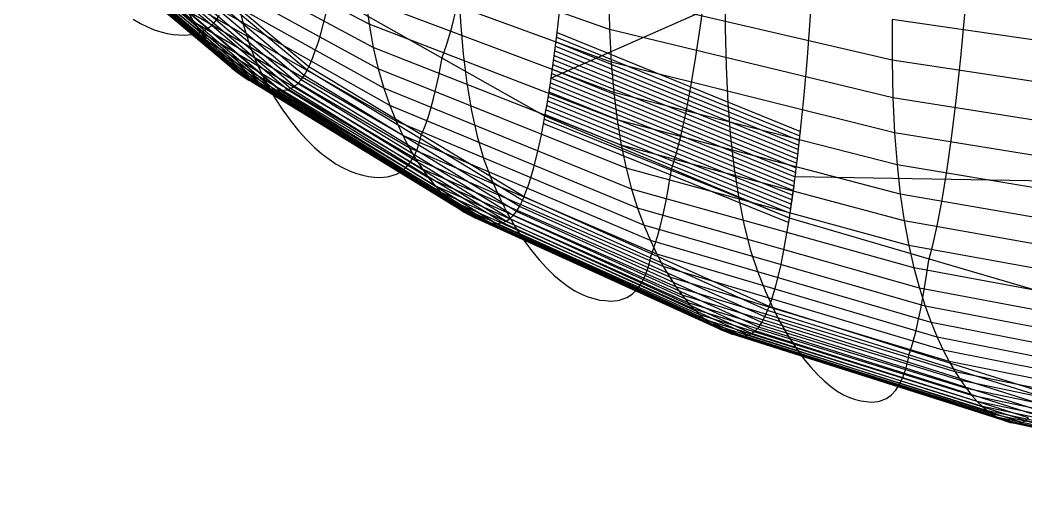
# Model space of a CAD drawing. Extents: x -454 to 454, y -3 to 309.
# Drawn here: x -423.3 to -291.2, y 21.3 to 82.7 of the extents above; entities that cross this region are included whole.
import ezdxf

# ---------------------------------------------------------------- set-up
doc = ezdxf.new("R2010")
doc.units = 0

msp = doc.modelspace()

# ---------------------------------------------------------------- linework, layer by layer
at = {"layer": 'default', "color": 5, "linetype": 'CONTINUOUS'}
for p, q in [((-400.504, 82.429, 127.249), (-423.341, 100.943, 155.878)), ((-399.642, 81.103, 128.138), (-422.494, 99.785, 156.527)), ((-398.788, 79.925, 129.019), (-421.655, 98.755, 157.171)), ((-397.951, 78.881, 129.882), (-420.831, 97.841, 157.803)), ((-397.129, 77.959, 130.73), (-420.022, 97.034, 158.423)), ((-377.483, 82.148, 93.799), (-405.753, 96.994, 121.834)), ((-396.327, 77.147, 131.558), (-419.231, 96.322, 159.029)), ((-395.539, 76.434, 132.371), (-418.455, 95.696, 159.625)), ((-385.617, 76.144, 142.606), (-408.635, 95.36, 167.154)), ((-394.767, 75.812, 133.167), (-417.694, 95.15, 160.208)), ((-394.015, 75.279, 133.943), (-416.952, 94.681, 160.777)), ((-393.284, 74.828, 134.696), (-416.231, 94.283, 161.33)), ((-392.581, 74.457, 135.422), (-415.536, 93.955, 161.863)), ((-386.397, 74.854, 141.801), (-409.414, 94.248, 166.557)), ((-385.998, 75.447, 142.213), (-409.015, 94.759, 166.863)), ((-376.935, 79.106, 94.492), (-405.215, 94.268, 122.389)), ((-391.895, 74.156, 136.13), (-414.859, 93.688, 162.382)), ((-391.239, 73.914, 136.806), (-414.211, 93.472, 162.879)), ((-390.568, 73.719, 137.498), (-413.548, 93.297, 163.387)), ((-390.001, 73.573, 138.084), (-412.986, 93.166, 163.818)), ((-389.188, 73.475, 138.922), (-412.183, 93.073, 164.434)), ((-389.124, 73.476, 138.989), (-412.119, 93.074, 164.483)), ((-388.211, 73.534, 139.93), (-411.215, 93.117, 165.176)), ((-387.802, 73.712, 140.352), (-410.809, 93.267, 165.487)), ((-387.295, 73.987, 140.874), (-410.307, 93.502, 165.873)), ((-386.832, 74.367, 141.352), (-409.847, 93.828, 166.225)), ((-345.882, 81.45, 65.701), (-378.465, 93.026, 92.559)), ((-376.284, 76.321, 95.313), (-404.573, 91.772, 123.051)), ((-375.548, 73.786, 96.244), (-403.844, 89.497, 123.804)), ((-345.66, 77.162, 66.031), (-378.251, 89.09, 92.83)), ((-374.75, 71.491, 97.251), (-403.052, 87.438, 124.62)), ((-345.987, 86.091, 65.544), (-345.882, 81.45, 65.701)), ((-308.725, 77.442, 40.504), (-345.987, 86.091, 65.544)), ((-373.912, 69.423, 98.31), (-402.219, 85.581, 125.479)), ((-377.923, 85.471, 93.244), (-377.483, 82.148, 93.799)), ((-345.328, 73.22, 66.526), (-377.923, 85.471, 93.244)), ((-401.367, 83.917, 126.358), (-400.504, 82.429, 127.249)), ((-373.055, 67.572, 99.392), (-401.367, 83.917, 126.358)), ((-400.504, 82.429, 127.249), (-399.642, 81.103, 128.138)), ((-372.188, 65.916, 100.487), (-400.504, 82.429, 127.249)), ((-377.483, 82.148, 93.799), (-376.935, 79.106, 94.492)), ((-344.887, 69.602, 67.183), (-377.483, 82.148, 93.799)), ((-308.73, 82.782, 40.495), (-308.725, 77.442, 40.504)), ((-267.323, 76.766, 18.293), (-308.73, 82.782, 40.495)), ((-399.642, 81.103, 128.138), (-398.788, 79.925, 129.019)), ((-371.323, 64.442, 101.58), (-399.642, 81.103, 128.138)), ((-345.882, 81.45, 65.701), (-345.66, 77.162, 66.031)), ((-308.618, 72.492, 40.698), (-345.882, 81.45, 65.701)), ((-398.788, 79.925, 129.019), (-397.951, 78.881, 129.882)), ((-370.467, 63.134, 102.661), (-398.788, 79.925, 129.019)), ((-397.951, 78.881, 129.882), (-397.129, 77.959, 130.73)), ((-369.628, 61.974, 103.721), (-397.951, 78.881, 129.882)), ((-376.935, 79.106, 94.492), (-376.284, 76.321, 95.313)), ((-344.342, 66.291, 67.997), (-376.935, 79.106, 94.492)), ((-397.129, 77.959, 130.73), (-396.327, 77.147, 131.558)), ((-368.804, 60.952, 104.761), (-397.129, 77.959, 130.73)), ((-396.327, 77.147, 131.558), (-395.539, 76.434, 132.371)), ((-368.001, 60.052, 105.776), (-396.327, 77.147, 131.558)), ((-345.66, 77.162, 66.031), (-345.328, 73.22, 66.526)), ((-308.404, 67.921, 41.087), (-345.66, 77.162, 66.031)), ((-308.725, 77.442, 40.504), (-308.618, 72.492, 40.698)), ((-267.311, 71.166, 18.319), (-308.725, 77.442, 40.504)), ((-395.539, 76.434, 132.371), (-394.767, 75.812, 133.167)), ((-367.212, 59.262, 106.772), (-395.539, 76.434, 132.371)), ((-394.767, 75.812, 133.167), (-394.015, 75.279, 133.943)), ((-366.44, 58.575, 107.747), (-394.767, 75.812, 133.167)), ((-386.397, 74.854, 141.801), (-385.998, 75.447, 142.213)), ((-385.998, 75.447, 142.213), (-385.617, 76.144, 142.606)), ((-357.696, 58.253, 118.792), (-385.998, 75.447, 142.213)), ((-385.617, 76.144, 142.606), (-385.409, 76.581, 142.82)), ((-357.319, 59.035, 119.268), (-385.617, 76.144, 142.606)), ((-376.284, 76.321, 95.313), (-375.548, 73.786, 96.244)), ((-343.697, 63.262, 68.959), (-376.284, 76.321, 95.313)), ((-394.015, 75.279, 133.943), (-393.284, 74.828, 134.696)), ((-365.688, 57.987, 108.697), (-394.015, 75.279, 133.943)), ((-393.284, 74.828, 134.696), (-392.581, 74.457, 135.422)), ((-364.958, 57.49, 109.619), (-393.284, 74.828, 134.696)), ((-392.581, 74.457, 135.422), (-391.895, 74.156, 136.13)), ((-364.255, 57.082, 110.507), (-392.581, 74.457, 135.422)), ((-391.895, 74.156, 136.13), (-391.239, 73.914, 136.806)), ((-363.57, 56.752, 111.373), (-391.895, 74.156, 136.13)), ((-387.295, 73.987, 140.874), (-386.832, 74.367, 141.352)), ((-386.832, 74.367, 141.352), (-386.397, 74.854, 141.801)), ((-358.523, 57.037, 117.746), (-386.832, 74.367, 141.352)), ((-358.091, 57.586, 118.292), (-386.397, 74.854, 141.801)), ((-391.239, 73.914, 136.806), (-390.568, 73.719, 137.498)), ((-362.915, 56.487, 112.199), (-391.239, 73.914, 136.806)), ((-390.568, 73.719, 137.498), (-390.001, 73.573, 138.084)), ((-362.245, 56.276, 113.045), (-390.568, 73.719, 137.498)), ((-390.001, 73.573, 138.084), (-389.188, 73.475, 138.922)), ((-361.679, 56.119, 113.761), (-390.001, 73.573, 138.084)), ((-389.188, 73.475, 138.922), (-389.124, 73.476, 138.989)), ((-360.868, 56.016, 114.785), (-389.188, 73.475, 138.922)), ((-389.124, 73.476, 138.989), (-388.211, 73.534, 139.93)), ((-360.804, 56.019, 114.866), (-389.124, 73.476, 138.989)), ((-388.211, 73.534, 139.93), (-387.802, 73.712, 140.352)), ((-359.894, 56.093, 116.015), (-388.211, 73.534, 139.93)), ((-387.802, 73.712, 140.352), (-387.295, 73.987, 140.874)), ((-359.487, 56.295, 116.529), (-387.802, 73.712, 140.352)), ((-358.983, 56.608, 117.165), (-387.295, 73.987, 140.874)), ((-375.548, 73.786, 96.244), (-374.75, 71.491, 97.251)), ((-342.968, 60.505, 70.046), (-375.548, 73.786, 96.244)), ((-345.328, 73.22, 66.526), (-344.887, 69.602, 67.183)), ((-308.088, 63.719, 41.659), (-345.328, 73.22, 66.526)), ((-374.75, 71.491, 97.251), (-373.912, 69.423, 98.31)), ((-342.181, 58.011, 71.22), (-374.75, 71.491, 97.251)), ((-308.618, 72.492, 40.698), (-308.404, 67.921, 41.087)), ((-267.211, 65.977, 18.548), (-308.618, 72.492, 40.698)), ((-373.912, 69.423, 98.31), (-373.055, 67.572, 99.392)), ((-341.355, 55.764, 72.452), (-373.912, 69.423, 98.31)), ((-344.887, 69.602, 67.183), (-344.342, 66.291, 67.997)), ((-307.673, 59.864, 42.412), (-344.887, 69.602, 67.183)), ((-373.055, 67.572, 99.392), (-372.188, 65.916, 100.487)), ((-340.511, 53.755, 73.711), (-373.055, 67.572, 99.392)), ((-308.404, 67.921, 41.087), (-308.088, 63.719, 41.659)), ((-267.018, 61.186, 18.988), (-308.404, 67.921, 41.087)), ((-344.342, 66.291, 67.997), (-343.697, 63.262, 68.959)), ((-307.161, 56.336, 43.34), (-344.342, 66.291, 67.997)), ((-372.188, 65.916, 100.487), (-371.323, 64.442, 101.58)), ((-339.658, 51.957, 74.983), (-372.188, 65.916, 100.487)), ((-371.323, 64.442, 101.58), (-370.467, 63.134, 102.661)), ((-338.808, 50.359, 76.251), (-371.323, 64.442, 101.58)), ((-308.088, 63.719, 41.659), (-307.673, 59.864, 42.412)), ((-266.737, 56.782, 19.629), (-308.088, 63.719, 41.659)), ((-370.467, 63.134, 102.661), (-369.628, 61.974, 103.721)), ((-337.967, 48.941, 77.506), (-370.467, 63.134, 102.661)), ((-343.697, 63.262, 68.959), (-342.968, 60.505, 70.046)), ((-306.558, 53.11, 44.433), (-343.697, 63.262, 68.959)), ((-369.628, 61.974, 103.721), (-368.804, 60.952, 104.761)), ((-337.142, 47.684, 78.735), (-369.628, 61.974, 103.721)), ((-368.804, 60.952, 104.761), (-368.001, 60.052, 105.776)), ((-336.334, 46.577, 79.941), (-368.804, 60.952, 104.761)), ((-368.001, 60.052, 105.776), (-367.212, 59.262, 106.772)), ((-335.545, 45.604, 81.117), (-368.001, 60.052, 105.776)), ((-357.319, 59.035, 119.268), (-357.114, 59.526, 119.527)), ((-342.968, 60.505, 70.046), (-342.181, 58.011, 71.22)), ((-305.878, 50.176, 45.666), (-342.968, 60.505, 70.046)), ((-307.673, 59.864, 42.412), (-307.161, 56.336, 43.34)), ((-266.369, 52.743, 20.466), (-307.673, 59.864, 42.412)), ((-367.212, 59.262, 106.772), (-366.44, 58.575, 107.747)), ((-334.771, 44.75, 82.272), (-367.212, 59.262, 106.772)), ((-366.44, 58.575, 107.747), (-365.688, 57.987, 108.697)), ((-334.015, 44.008, 83.4), (-366.44, 58.575, 107.747)), ((-358.091, 57.586, 118.292), (-357.696, 58.253, 118.792)), ((-357.696, 58.253, 118.792), (-357.319, 59.035, 119.268)), ((-325.462, 43.736, 96.156), (-357.696, 58.253, 118.792)), ((-325.096, 44.593, 96.702), (-357.319, 59.035, 119.268)), ((-365.688, 57.987, 108.697), (-364.958, 57.49, 109.619)), ((-333.277, 43.374, 84.5), (-365.688, 57.987, 108.697)), ((-364.958, 57.49, 109.619), (-364.255, 57.082, 110.507)), ((-332.562, 42.838, 85.568), (-364.958, 57.49, 109.619)), ((-364.255, 57.082, 110.507), (-363.57, 56.752, 111.373)), ((-331.873, 42.401, 86.595), (-364.255, 57.082, 110.507)), ((-358.983, 56.608, 117.165), (-358.523, 57.037, 117.746)), ((-358.523, 57.037, 117.746), (-358.091, 57.586, 118.292)), ((-326.268, 42.404, 94.955), (-358.523, 57.037, 117.746)), ((-325.847, 43.007, 95.582), (-358.091, 57.586, 118.292)), ((-342.181, 58.011, 71.22), (-341.355, 55.764, 72.452)), ((-305.144, 47.522, 46.996), (-342.181, 58.011, 71.22)), ((-363.57, 56.752, 111.373), (-362.915, 56.487, 112.199)), ((-331.202, 42.048, 87.596), (-363.57, 56.752, 111.373)), ((-362.915, 56.487, 112.199), (-362.245, 56.276, 113.045)), ((-330.561, 41.765, 88.552), (-362.915, 56.487, 112.199)), ((-362.245, 56.276, 113.045), (-361.679, 56.119, 113.761)), ((-329.905, 41.541, 89.53), (-362.245, 56.276, 113.045)), ((-361.679, 56.119, 113.761), (-360.868, 56.016, 114.785)), ((-329.351, 41.374, 90.357), (-361.679, 56.119, 113.761)), ((-360.868, 56.016, 114.785), (-360.804, 56.019, 114.866)), ((-328.558, 41.27, 91.54), (-360.868, 56.016, 114.785)), ((-360.804, 56.019, 114.866), (-359.894, 56.093, 116.015)), ((-328.495, 41.273, 91.633), (-360.804, 56.019, 114.866)), ((-359.894, 56.093, 116.015), (-359.487, 56.295, 116.529)), ((-327.605, 41.362, 92.96), (-359.894, 56.093, 116.015)), ((-359.487, 56.295, 116.529), (-358.983, 56.608, 117.165)), ((-327.208, 41.586, 93.553), (-359.487, 56.295, 116.529)), ((-326.716, 41.932, 94.286), (-358.983, 56.608, 117.165)), ((-341.355, 55.764, 72.452), (-340.511, 53.755, 73.711)), ((-304.375, 45.132, 48.39), (-341.355, 55.764, 72.452)), ((-307.161, 56.336, 43.34), (-306.558, 53.11, 44.433)), ((-265.917, 49.048, 21.495), (-307.161, 56.336, 43.34)), ((-340.511, 53.755, 73.711), (-339.658, 51.957, 74.983)), ((-303.59, 42.996, 49.813), (-340.511, 53.755, 73.711)), ((-306.558, 53.11, 44.433), (-305.878, 50.176, 45.666)), ((-265.387, 45.67, 22.704), (-306.558, 53.11, 44.433)), ((-339.658, 51.957, 74.983), (-338.808, 50.359, 76.251)), ((-302.797, 41.086, 51.251), (-339.658, 51.957, 74.983)), ((-338.808, 50.359, 76.251), (-337.967, 48.941, 77.506)), ((-302.007, 39.387, 52.683), (-338.808, 50.359, 76.251)), ((-337.967, 48.941, 77.506), (-337.142, 47.684, 78.735)), ((-301.226, 37.882, 54.1), (-337.967, 48.941, 77.506)), ((-305.878, 50.176, 45.666), (-305.144, 47.522, 46.996)), ((-264.79, 42.598, 24.064), (-305.878, 50.176, 45.666)), ((-337.142, 47.684, 78.735), (-336.334, 46.577, 79.941)), ((-300.461, 36.548, 55.487), (-337.142, 47.684, 78.735)), ((-336.334, 46.577, 79.941), (-335.545, 45.604, 81.117)), ((-299.71, 35.374, 56.847), (-336.334, 46.577, 79.941)), ((-305.144, 47.522, 46.996), (-304.375, 45.132, 48.39)), ((-264.146, 39.821, 25.531), (-305.144, 47.522, 46.996)), ((-335.545, 45.604, 81.117), (-334.771, 44.75, 82.272)), ((-298.979, 34.342, 58.173), (-335.545, 45.604, 81.117)), ((-325.096, 44.593, 96.702), (-324.897, 45.13, 96.999)), ((-304.375, 45.132, 48.39), (-303.59, 42.996, 49.813)), ((-263.471, 37.321, 27.068), (-304.375, 45.132, 48.39)), ((-334.771, 44.75, 82.272), (-334.015, 44.008, 83.4)), ((-298.261, 33.438, 59.475), (-334.771, 44.75, 82.272)), ((-334.015, 44.008, 83.4), (-333.277, 43.374, 84.5)), ((-297.56, 32.653, 60.747), (-334.015, 44.008, 83.4)), ((-325.847, 43.007, 95.582), (-325.462, 43.736, 96.156)), ((-325.462, 43.736, 96.156), (-325.096, 44.593, 96.702)), ((-289.648, 32.431, 75.091), (-325.462, 43.736, 96.156)), ((-289.311, 33.348, 75.701), (-325.096, 44.593, 96.702)), ((-333.277, 43.374, 84.5), (-332.562, 42.838, 85.568)), ((-296.876, 31.982, 61.986), (-333.277, 43.374, 84.5)), ((-332.562, 42.838, 85.568), (-331.873, 42.401, 86.595)), ((-296.213, 31.416, 63.188), (-332.562, 42.838, 85.568)), ((-331.873, 42.401, 86.595), (-331.202, 42.048, 87.596)), ((-295.575, 30.955, 64.345), (-331.873, 42.401, 86.595)), ((-326.716, 41.932, 94.286), (-326.268, 42.404, 94.955)), ((-326.268, 42.404, 94.955), (-325.847, 43.007, 95.582)), ((-290.39, 31.004, 73.745), (-326.268, 42.404, 94.955)), ((-290.002, 31.65, 74.448), (-325.847, 43.007, 95.582)), ((-303.59, 42.996, 49.813), (-302.797, 41.086, 51.251)), ((-262.784, 35.086, 28.634), (-303.59, 42.996, 49.813)), ((-331.202, 42.048, 87.596), (-330.561, 41.765, 88.552)), ((-294.953, 30.584, 65.472), (-331.202, 42.048, 87.596)), ((-330.561, 41.765, 88.552), (-329.905, 41.541, 89.53)), ((-294.36, 30.287, 66.548), (-330.561, 41.765, 88.552)), ((-329.905, 41.541, 89.53), (-329.351, 41.374, 90.357)), ((-293.753, 30.054, 67.648), (-329.905, 41.541, 89.53)), ((-329.351, 41.374, 90.357), (-328.558, 41.27, 91.54)), ((-293.239, 29.88, 68.579), (-329.351, 41.374, 90.357)), ((-328.558, 41.27, 91.54), (-328.495, 41.273, 91.633)), ((-292.506, 29.776, 69.909), (-328.558, 41.27, 91.54)), ((-328.495, 41.273, 91.633), (-327.605, 41.362, 92.96)), ((-292.448, 29.78, 70.015), (-328.495, 41.273, 91.633)), ((-327.605, 41.362, 92.96), (-327.208, 41.586, 93.553)), ((-291.625, 29.882, 71.506), (-327.605, 41.362, 92.96)), ((-327.208, 41.586, 93.553), (-326.716, 41.932, 94.286)), ((-291.258, 30.124, 72.172), (-327.208, 41.586, 93.553)), ((-290.804, 30.496, 72.995), (-326.716, 41.932, 94.286)), ((-302.797, 41.086, 51.251), (-302.007, 39.387, 52.683)), ((-262.089, 33.089, 30.217), (-302.797, 41.086, 51.251)), ((-302.007, 39.387, 52.683), (-301.226, 37.882, 54.1)), ((-261.397, 31.314, 31.792), (-302.007, 39.387, 52.683)), ((-301.226, 37.882, 54.1), (-300.461, 36.548, 55.487)), ((-260.713, 29.741, 33.35), (-301.226, 37.882, 54.1)), ((-300.461, 36.548, 55.487), (-299.71, 35.374, 56.847)), ((-260.044, 28.348, 34.875), (-300.461, 36.548, 55.487)), ((-299.71, 35.374, 56.847), (-298.979, 34.342, 58.173)), ((-259.388, 27.122, 36.37), (-299.71, 35.374, 56.847)), ((-298.979, 34.342, 58.173), (-298.261, 33.438, 59.475)), ((-258.748, 26.045, 37.827), (-298.979, 34.342, 58.173)), ((-298.261, 33.438, 59.475), (-297.56, 32.653, 60.747)), ((-258.12, 25.102, 39.257), (-298.261, 33.438, 59.475)), ((-297.56, 32.653, 60.747), (-296.876, 31.982, 61.986)), ((-257.507, 24.284, 40.654), (-297.56, 32.653, 60.747)), ((-296.876, 31.982, 61.986), (-296.213, 31.416, 63.188)), ((-256.91, 23.585, 42.015), (-296.876, 31.982, 61.986)), ((-296.213, 31.416, 63.188), (-295.575, 30.955, 64.345)), ((-256.33, 22.997, 43.335), (-296.213, 31.416, 63.188)), ((-295.575, 30.955, 64.345), (-294.953, 30.584, 65.472)), ((-255.773, 22.518, 44.605), (-295.575, 30.955, 64.345)), ((-294.953, 30.584, 65.472), (-294.36, 30.287, 66.548)), ((-255.23, 22.133, 45.842), (-294.953, 30.584, 65.472)), ((-291.258, 30.124, 72.172), (-290.804, 30.496, 72.995)), ((-294.36, 30.287, 66.548), (-293.753, 30.054, 67.648)), ((-254.712, 21.826, 47.023), (-294.36, 30.287, 66.548)), ((-293.753, 30.054, 67.648), (-293.239, 29.88, 68.579)), ((-254.182, 21.586, 48.23), (-293.753, 30.054, 67.648)), ((-293.239, 29.88, 68.579), (-292.506, 29.776, 69.909)), ((-253.733, 21.407, 49.251), (-293.239, 29.88, 68.579)), ((-292.506, 29.776, 69.909), (-292.448, 29.78, 70.015)), ((-253.093, 21.303, 50.71), (-292.506, 29.776, 69.909)), ((-292.448, 29.78, 70.015), (-291.625, 29.882, 71.506)), ((-253.042, 21.308, 50.825), (-292.448, 29.78, 70.015)), ((-291.625, 29.882, 71.506), (-291.258, 30.124, 72.172)), ((-252.325, 21.42, 52.46), (-291.625, 29.882, 71.506)), ((-252.005, 21.677, 53.189), (-291.258, 30.124, 72.172))]:
    msp.add_line(p, q, dxfattribs=at)
at = {"layer": 'default', "color": 1, "linetype": 'CONTINUOUS'}
for p, q in [((-300.448, 98.473, 292), (-353.563, 75.084, 124.011)), ((-385.409, 76.581, 142.82), (-408.428, 95.738, 167.313)), ((-354.357, 70.112, 123.009), (-382.604, 86.026, 145.714)), ((-383.415, 82.427, 144.877), (-383.082, 83.808, 145.22)), ((-383.775, 81.073, 144.506), (-383.415, 82.427, 144.877)), ((-384.135, 79.867, 144.134), (-383.775, 81.073, 144.506)), ((-384.498, 78.785, 143.76), (-384.135, 79.867, 144.134)), ((-384.867, 77.814, 143.379), (-384.498, 78.785, 143.76)), ((-385.409, 76.581, 142.82), (-385.24, 76.936, 142.994)), ((-385.24, 76.936, 142.994), (-384.867, 77.814, 143.379)), ((-357.114, 59.526, 119.527), (-385.409, 76.581, 142.82)), ((-354.824, 67.629, 122.418), (-354.357, 70.112, 123.009)), ((-322.235, 56.694, 100.97), (-354.357, 70.112, 123.009)), ((-355.15, 66.081, 122.007), (-354.824, 67.629, 122.418)), ((-355.503, 64.564, 121.561), (-355.15, 66.081, 122.007)), ((-355.858, 63.212, 121.113), (-355.503, 64.564, 121.561)), ((-356.215, 62, 120.662), (-355.858, 63.212, 121.113)), ((-356.947, 59.925, 119.737), (-356.578, 60.91, 120.203)), ((-356.578, 60.91, 120.203), (-356.215, 62, 120.662)), ((-208.92, 60.225, 223.472), (-321.474, 62.121, 102.104)), ((-357.114, 59.526, 119.527), (-356.947, 59.925, 119.737)), ((-324.897, 45.13, 96.999), (-357.114, 59.526, 119.527)), ((-322.684, 53.983, 100.3), (-322.235, 56.694, 100.97)), ((-286.69, 46.278, 80.453), (-322.235, 56.694, 100.97)), ((-322.998, 52.293, 99.832), (-322.684, 53.983, 100.3)), ((-323.338, 50.636, 99.324), (-322.998, 52.293, 99.832)), ((-323.681, 49.159, 98.814), (-323.338, 50.636, 99.324)), ((-324.026, 47.834, 98.298), (-323.681, 49.159, 98.814)), ((-324.378, 46.643, 97.773), (-324.026, 47.834, 98.298)), ((-324.736, 45.566, 97.24), (-324.378, 46.643, 97.773)), ((-324.897, 45.13, 96.999), (-324.736, 45.566, 97.24)), ((-289.128, 33.922, 76.033), (-324.897, 45.13, 96.999))]:
    msp.add_line(p, q, dxfattribs=at)
at = {"layer": 'default', "color": 4, "linetype": 'CONTINUOUS'}
for p, q in [((-333.829, 82.543, 118.167), (-333.173, 87.738, 119.073)), ((-365.71, 86.864, 74.375), (-365.477, 82.429, 74.7)), ((-330.645, 87.062, 47.728), (-330.66, 81.639, 47.714)), ((-394.675, 84.915, 104.408), (-393.929, 81.859, 105.26)), ((-397.608, 82.616, 154.46), (-397.115, 83.357, 154.902)), ((-366.602, 81.743, 136.524), (-365.926, 84.433, 137.301)), ((-299.697, 77.768, 98.601), (-299.127, 83.921, 99.542)), ((-408.462, 82.807, 144.697), (-407.519, 82.25, 145.544)), ((-407.519, 82.25, 145.544), (-406.595, 81.798, 146.374)), ((-398.804, 81.498, 153.378), (-398.194, 81.978, 153.935)), ((-398.194, 81.978, 153.935), (-397.608, 82.616, 154.46)), ((-365.477, 82.429, 74.7), (-365.119, 78.289, 75.199)), ((-334.511, 77.936, 117.219), (-333.829, 82.543, 118.167)), ((-406.595, 81.798, 146.374), (-405.701, 81.436, 147.178)), ((-405.701, 81.436, 147.178), (-404.837, 81.158, 147.954)), ((-404.837, 81.158, 147.954), (-404.013, 80.953, 148.693)), ((-404.013, 80.953, 148.693), (-403.228, 80.823, 149.4)), ((-403.228, 80.823, 149.4), (-402.459, 80.762, 150.087)), ((-402.459, 80.762, 150.087), (-401.751, 80.726, 150.735)), ((-401.751, 80.726, 150.735), (-400.834, 80.811, 151.548)), ((-400.834, 80.811, 151.548), (-400.55, 80.821, 151.802)), ((-400.55, 80.821, 151.802), (-399.528, 81.113, 152.749)), ((-399.528, 81.113, 152.749), (-398.804, 81.498, 153.378)), ((-393.929, 81.859, 105.26), (-393.071, 79.065, 106.233)), ((-367.282, 79.432, 135.741), (-366.602, 81.743, 136.524)), ((-330.66, 81.639, 47.714), (-330.554, 76.548, 47.905)), ((-367.874, 77.796, 135.061), (-367.282, 79.432, 135.741)), ((-393.071, 79.065, 106.233), (-392.048, 76.625, 107.395)), ((-365.119, 78.289, 75.199), (-364.631, 74.42, 75.876)), ((-368.319, 75.409, 134.552), (-367.874, 77.796, 135.061)), ((-335.181, 73.925, 116.292), (-334.511, 77.936, 117.219)), ((-300.303, 72.163, 97.599), (-299.697, 77.768, 98.601)), ((-392.048, 76.625, 107.395), (-390.979, 74.466, 108.611)), ((-368.646, 73.905, 134.176), (-368.319, 75.409, 134.552)), ((-330.554, 76.548, 47.905), (-330.32, 71.779, 48.294)), ((-390.979, 74.466, 108.611), (-389.901, 72.557, 109.841)), ((-364.631, 74.42, 75.876), (-364.011, 70.815, 76.729)), ((-369.003, 72.43, 133.767), (-368.646, 73.905, 134.176)), ((-335.84, 70.463, 115.382), (-335.181, 73.925, 116.292)), ((-389.901, 72.557, 109.841), (-388.812, 70.879, 111.083)), ((-369.364, 71.105, 133.354), (-369.003, 72.43, 133.767)), ((-330.32, 71.779, 48.294), (-329.969, 67.329, 48.881)), ((-300.934, 67.193, 96.548), (-300.303, 72.163, 97.599)), ((-388.812, 70.879, 111.083), (-387.736, 69.407, 112.312)), ((-369.731, 69.908, 132.933), (-369.364, 71.105, 133.354)), ((-364.011, 70.815, 76.729), (-363.267, 67.476, 77.748)), ((-336.494, 67.489, 114.478), (-335.84, 70.463, 115.382)), ((-387.736, 69.407, 112.312), (-386.688, 68.111, 113.508)), ((-370.485, 67.849, 132.066), (-370.107, 68.824, 132.502)), ((-370.107, 68.824, 132.502), (-369.731, 69.908, 132.933)), ((-386.688, 68.111, 113.508), (-385.659, 66.988, 114.686)), ((-370.803, 66.839, 131.704), (-370.663, 67.437, 131.86)), ((-370.663, 67.437, 131.86), (-370.485, 67.849, 132.066)), ((-363.267, 67.476, 77.748), (-362.414, 64.425, 78.907)), ((-337.156, 64.934, 113.564), (-336.494, 67.489, 114.478)), ((-385.659, 66.988, 114.686), (-384.657, 65.999, 115.832)), ((-371.104, 65.867, 131.366), (-370.803, 66.839, 131.704)), ((-329.969, 67.329, 48.881), (-329.494, 63.173, 49.668)), ((-301.555, 62.863, 95.519), (-300.934, 67.193, 96.548)), ((-384.657, 65.999, 115.832), (-383.678, 65.155, 116.954)), ((-383.678, 65.155, 116.954), (-382.717, 64.428, 118.055)), ((-371.985, 64.129, 130.361), (-371.495, 64.951, 130.921)), ((-371.495, 64.951, 130.921), (-371.104, 65.867, 131.366)), ((-337.737, 63.128, 112.763), (-337.156, 64.934, 113.564)), ((-382.717, 64.428, 118.055), (-381.783, 63.8, 119.125)), ((-381.783, 63.8, 119.125), (-380.868, 63.291, 120.172)), ((-372.565, 63.425, 129.7), (-371.985, 64.129, 130.361)), ((-362.414, 64.425, 78.907), (-361.404, 61.759, 80.28)), ((-380.868, 63.291, 120.172), (-379.982, 62.881, 121.188)), ((-379.982, 62.881, 121.188), (-379.128, 62.565, 122.167)), ((-379.128, 62.565, 122.167), (-378.309, 62.343, 123.102)), ((-378.309, 62.343, 123.102), (-377.533, 62.181, 123.993)), ((-377.533, 62.181, 123.993), (-376.767, 62.105, 124.863)), ((-376.07, 62.059, 125.679), (-375.156, 62.145, 126.71)), ((-375.156, 62.145, 126.71), (-374.886, 62.158, 127.017)), ((-374.886, 62.158, 127.017), (-373.876, 62.474, 128.215)), ((-373.876, 62.474, 128.215), (-373.167, 62.895, 128.998)), ((-373.167, 62.895, 128.998), (-372.565, 63.425, 129.7)), ((-338.149, 60.481, 112.198), (-337.737, 63.128, 112.763)), ((-329.494, 63.173, 49.668), (-328.895, 59.306, 50.655)), ((-302.167, 59.125, 94.506), (-301.555, 62.863, 95.519)), ((-376.767, 62.105, 124.863), (-376.07, 62.059, 125.679)), ((-361.404, 61.759, 80.28), (-360.351, 59.399, 81.715)), ((-338.469, 58.822, 111.757), (-338.149, 60.481, 112.198)), ((-360.351, 59.399, 81.715), (-359.282, 57.322, 83.177)), ((-338.818, 57.194, 111.278), (-338.469, 58.822, 111.757)), ((-328.895, 59.306, 50.655), (-328.176, 55.727, 51.83)), ((-302.776, 55.913, 93.5), (-302.167, 59.125, 94.506)), ((-359.282, 57.322, 83.177), (-358.22, 55.478, 84.63)), ((-339.171, 55.733, 110.792), (-338.818, 57.194, 111.278)), ((-339.531, 54.412, 110.298), (-339.171, 55.733, 110.792)), ((-328.176, 55.727, 51.83), (-327.348, 52.466, 53.175)), ((-303.391, 53.15, 92.484), (-302.776, 55.913, 93.5)), ((-358.22, 55.478, 84.63), (-357.163, 53.868, 86.078)), ((-339.899, 53.218, 109.791), (-339.531, 54.412, 110.298)), ((-357.163, 53.868, 86.078), (-356.132, 52.451, 87.488)), ((-340.27, 52.142, 109.278), (-339.899, 53.218, 109.791)), ((-303.929, 51.193, 91.597), (-303.391, 53.15, 92.484)), ((-356.132, 52.451, 87.488), (-355.123, 51.222, 88.875)), ((-340.578, 51.028, 108.857), (-340.444, 51.688, 109.036)), ((-340.444, 51.688, 109.036), (-340.27, 52.142, 109.278)), ((-327.348, 52.466, 53.175), (-326.391, 49.602, 54.731)), ((-355.123, 51.222, 88.875), (-354.134, 50.153, 90.23)), ((-340.874, 49.96, 108.459), (-340.578, 51.028, 108.857)), ((-304.331, 48.347, 90.936), (-303.929, 51.193, 91.597)), ((-354.134, 50.153, 90.23), (-353.179, 49.218, 91.543)), ((-353.179, 49.218, 91.543), (-352.236, 48.423, 92.838)), ((-341.738, 48.065, 107.277), (-341.259, 48.961, 107.935)), ((-341.259, 48.961, 107.935), (-340.874, 49.96, 108.459)), ((-326.391, 49.602, 54.731), (-325.385, 47.074, 56.368)), ((-352.236, 48.423, 92.838), (-351.316, 47.749, 94.102)), ((-351.316, 47.749, 94.102), (-350.424, 47.179, 95.328)), ((-342.305, 47.301, 106.502), (-341.738, 48.065, 107.277)), ((-304.632, 46.557, 90.44), (-304.331, 48.347, 90.936)), ((-350.424, 47.179, 95.328), (-349.556, 46.73, 96.521)), ((-349.556, 46.73, 96.521), (-348.719, 46.385, 97.671)), ((-348.719, 46.385, 97.671), (-347.916, 46.14, 98.77)), ((-344.568, 45.93, 103.363), (-343.582, 46.27, 104.77)), ((-343.582, 46.27, 104.77), (-342.892, 46.725, 105.679)), ((-342.892, 46.725, 105.679), (-342.305, 47.301, 106.502)), ((-325.385, 47.074, 56.368), (-324.365, 44.851, 58.034)), ((-304.961, 44.801, 89.901), (-304.632, 46.557, 90.44)), ((-347.916, 46.14, 98.77), (-347.156, 45.961, 99.817)), ((-347.156, 45.961, 99.817), (-346.404, 45.876, 100.842)), ((-346.404, 45.876, 100.842), (-345.724, 45.823, 101.798)), ((-345.724, 45.823, 101.798), (-344.825, 45.913, 103.013)), ((-344.825, 45.913, 103.013), (-344.568, 45.93, 103.363)), ((-324.365, 44.851, 58.034), (-323.352, 42.877, 59.69)), ((-305.293, 43.225, 89.353), (-304.961, 44.801, 89.901)), ((-323.352, 42.877, 59.69), (-322.346, 41.154, 61.338)), ((-305.632, 41.801, 88.796), (-305.293, 43.225, 89.353)), ((-322.346, 41.154, 61.338), (-321.365, 39.639, 62.943)), ((-305.979, 40.512, 88.224), (-305.632, 41.801, 88.796)), ((-306.329, 39.352, 87.645), (-305.979, 40.512, 88.224)), ((-321.365, 39.639, 62.943), (-320.405, 38.324, 64.52)), ((-306.618, 38.149, 87.173), (-306.493, 38.863, 87.372)), ((-306.493, 38.863, 87.372), (-306.329, 39.352, 87.645)), ((-320.405, 38.324, 64.52), (-319.464, 37.181, 66.062)), ((-319.464, 37.181, 66.062), (-318.557, 36.182, 67.554)), ((-306.897, 36.999, 86.724), (-306.618, 38.149, 87.173)), ((-318.557, 36.182, 67.554), (-317.661, 35.333, 69.024)), ((-307.716, 34.966, 85.387), (-307.262, 35.926, 86.132)), ((-307.262, 35.926, 86.132), (-306.897, 36.999, 86.724)), ((-317.661, 35.333, 69.024), (-316.788, 34.614, 70.46)), ((-316.788, 34.614, 70.46), (-315.941, 34.006, 71.851)), ((-308.252, 34.148, 84.511), (-307.716, 34.966, 85.387)), ((-315.941, 34.006, 71.851), (-315.117, 33.527, 73.205)), ((-315.117, 33.527, 73.205), (-314.324, 33.16, 74.51)), ((-314.324, 33.16, 74.51), (-313.561, 32.899, 75.757)), ((-309.46, 33.044, 82.555), (-308.805, 33.53, 83.58)), ((-308.805, 33.53, 83.58), (-308.252, 34.148, 84.511)), ((-313.561, 32.899, 75.757), (-312.841, 32.709, 76.945)), ((-312.841, 32.709, 76.945), (-312.126, 32.618, 78.109)), ((-312.126, 32.618, 78.109), (-311.485, 32.562, 79.19)), ((-311.485, 32.562, 79.19), (-310.629, 32.659, 80.571)), ((-310.629, 32.659, 80.571), (-310.389, 32.679, 80.961)), ((-310.389, 32.679, 80.961), (-309.46, 33.044, 82.555))]:
    msp.add_line(p, q, dxfattribs=at)
at = {"layer": 'default', "color": 3, "linetype": 'CONTINUOUS'}
for p, q in [((-319.507, 82.617, 105.039), (-319.131, 88.53, 105.6)), ((-352.814, 80.68, 124.957), (-352.371, 84.528, 125.516)), ((-319.914, 77.225, 104.432), (-319.507, 82.617, 105.039)), ((-353.243, 77.341, 124.416), (-352.814, 80.68, 124.957)), ((-353.653, 74.449, 123.897), (-353.243, 77.341, 124.416)), ((-320.339, 72.425, 103.798), (-319.914, 77.225, 104.432)), ((-354.046, 71.929, 123.401), (-353.653, 74.449, 123.897)), ((-354.357, 70.112, 123.009), (-354.046, 71.929, 123.401)), ((-320.76, 68.227, 103.17), (-320.339, 72.425, 103.798)), ((-321.169, 64.584, 102.561), (-320.76, 68.227, 103.17)), ((-321.561, 61.427, 101.976), (-321.169, 64.584, 102.561)), ((-321.937, 58.677, 101.414), (-321.561, 61.427, 101.976)), ((-322.235, 56.694, 100.97), (-321.937, 58.677, 101.414))]:
    msp.add_line(p, q, dxfattribs=at)
at = {"layer": 'default', "color": 2, "linetype": 'CONTINUOUS'}
for p, q in [((-352.771, 81.059, 125.012), (-320.774, 68.102, 103.149)), ((-352.919, 79.864, 124.824), (-320.908, 66.906, 102.949)), ((-352.919, 79.864, 124.824), (-352.842, 79.864, 124.921)), ((-352.842, 80.461, 124.921), (-320.841, 67.504, 103.049)), ((-352.842, 80.461, 124.921), (-352.771, 80.461, 125.012)), ((-353.149, 78.071, 124.534), (-321.109, 65.111, 102.649)), ((-353.149, 78.071, 124.534), (-353.073, 78.071, 124.631)), ((-353.073, 78.669, 124.631), (-321.042, 65.709, 102.749)), ((-353.073, 78.669, 124.631), (-352.996, 78.669, 124.728)), ((-352.996, 79.266, 124.728), (-320.975, 66.307, 102.849)), ((-352.996, 79.266, 124.728), (-352.919, 79.266, 124.824)), ((-353.309, 76.876, 124.332), (-321.252, 63.915, 102.437)), ((-353.309, 76.876, 124.332), (-353.226, 76.876, 124.437)), ((-353.226, 77.473, 124.437), (-321.177, 64.513, 102.548)), ((-353.226, 77.473, 124.437), (-353.149, 77.473, 124.534)), ((-353.478, 75.682, 124.118), (-321.4, 62.719, 102.215)), ((-353.478, 75.682, 124.118), (-353.394, 75.682, 124.225)), ((-353.394, 76.279, 124.225), (-321.326, 63.317, 102.326)), ((-353.394, 76.279, 124.225), (-353.309, 76.279, 124.332)), ((-353.648, 74.487, 123.904), (-321.549, 61.523, 101.994)), ((-353.648, 74.487, 123.904), (-353.563, 74.487, 124.011)), ((-353.563, 75.084, 124.011), (-321.474, 62.121, 102.104)), ((-353.563, 75.084, 124.011), (-353.478, 75.084, 124.118)), ((-353.833, 73.293, 123.67), (-321.711, 60.327, 101.751)), ((-353.833, 73.293, 123.67), (-353.74, 73.293, 123.787)), ((-353.74, 73.89, 123.787), (-321.629, 60.925, 101.873)), ((-353.74, 73.89, 123.787), (-353.648, 73.89, 123.904)), ((-354.119, 71.502, 123.309), (-321.958, 58.534, 101.382)), ((-354.119, 71.502, 123.309), (-354.02, 71.502, 123.434)), ((-354.02, 72.099, 123.434), (-321.875, 59.132, 101.507)), ((-354.02, 72.099, 123.434), (-353.927, 72.099, 123.552)), ((-353.927, 72.696, 123.552), (-321.793, 59.729, 101.629)), ((-353.927, 72.696, 123.552), (-353.833, 72.696, 123.67)), ((-354.323, 70.309, 123.051), (-322.138, 57.339, 101.115)), ((-354.323, 70.309, 123.051), (-354.221, 70.309, 123.18)), ((-354.221, 70.905, 123.18), (-322.048, 57.936, 101.248)), ((-354.221, 70.905, 123.18), (-354.119, 70.905, 123.309)), ((-354.544, 69.116, 122.772), (-322.326, 56.144, 100.834)), ((-354.544, 69.116, 122.772), (-354.432, 69.116, 122.913)), ((-354.432, 69.712, 122.913), (-322.228, 56.741, 100.981)), ((-354.432, 69.712, 122.913), (-354.323, 69.712, 123.051)), ((-320.908, 66.906, 102.949), (-320.841, 67.504, 103.049)), ((-320.841, 67.504, 103.049), (-320.774, 68.102, 103.149)), ((-321.042, 65.709, 102.749), (-320.975, 66.307, 102.849)), ((-320.975, 66.307, 102.849), (-320.908, 66.906, 102.949)), ((-321.177, 64.513, 102.548), (-321.109, 65.111, 102.649)), ((-321.109, 65.111, 102.649), (-321.042, 65.709, 102.749)), ((-321.326, 63.317, 102.326), (-321.252, 63.915, 102.437)), ((-321.252, 63.915, 102.437), (-321.177, 64.513, 102.548)), ((-321.474, 62.121, 102.104), (-321.4, 62.719, 102.215)), ((-321.4, 62.719, 102.215), (-321.326, 63.317, 102.326)), ((-321.711, 60.327, 101.751), (-321.629, 60.925, 101.873)), ((-321.629, 60.925, 101.873), (-321.549, 61.523, 101.994)), ((-321.549, 61.523, 101.994), (-321.474, 62.121, 102.104)), ((-321.875, 59.132, 101.507), (-321.793, 59.729, 101.629)), ((-321.793, 59.729, 101.629), (-321.711, 60.327, 101.751)), ((-322.048, 57.936, 101.248), (-321.958, 58.534, 101.382)), ((-321.958, 58.534, 101.382), (-321.875, 59.132, 101.507)), ((-322.228, 56.741, 100.981), (-322.138, 57.339, 101.115)), ((-322.138, 57.339, 101.115), (-322.048, 57.936, 101.248)), ((-322.326, 56.144, 100.834), (-322.228, 56.741, 100.981))]:
    msp.add_line(p, q, dxfattribs=at)

doc.saveas('drawing.dxf')
